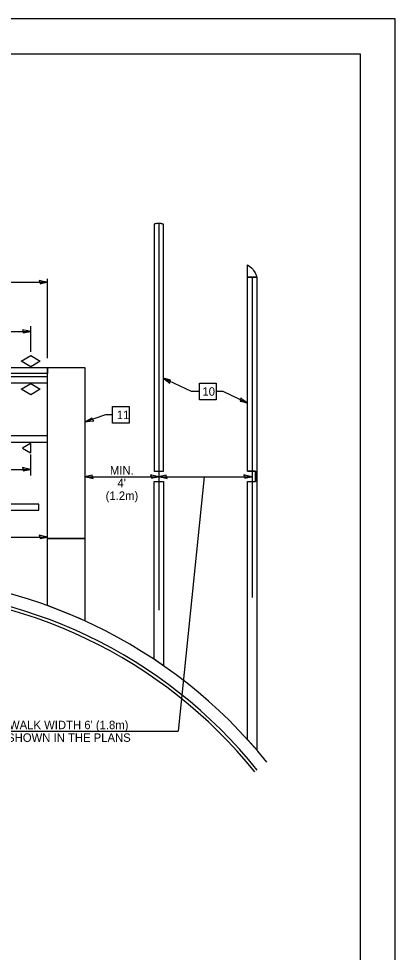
# Model space of a CAD drawing. Extents: x 100068 to 100255, y 99000 to 99022.
# Drawn here: x 100147.65 to 100153, y 99008.73 to 99022 of the extents above; entities that cross this region are included whole.
import ezdxf

# ---------------------------------------------------------------- set-up
doc = ezdxf.new("R2010")
doc.units = 0
for name, color, linetype in [('Design_PR_PMK Solid Line', 7, 'Continuous'), ('Design_PR_PMK Symbols', 7, 'Continuous'), ('Design_PR_Reflective Markers', 7, 'Continuous'), ('Design_PR_Roadway Dimensions', 7, 'Continuous'), ('Design_PR_Roadway Notes', 7, 'Continuous'), ('Sheets_50 Reference Boundary', 7, 'Continuous'), ('Sheets_General Details', 7, 'Continuous'), ('Sheets_Printer Plotting Border', 7, 'Continuous'), ('Topo_EOP', 7, 'Continuous')]:
    doc.layers.add(name, color=color, linetype=linetype)

msp = doc.modelspace()

# ---------------------------------------------------------------- linework, layer by layer
at = {"layer": 'Design_PR_PMK Solid Line'}
for p, q in [((100151.032, 99018.325), (100150.899, 99018.325)), ((100150.899, 99015.569), (100151.011, 99015.569)), ((100151.011, 99015.569), (100151.011, 99015.422)), ((100150.899, 99015.422), (100151.011, 99015.422))]:
    msp.add_line(p, q, dxfattribs=at)
at = {"layer": 'Design_PR_PMK Symbols'}
for points in [[(100149.706, 99015.569), (100149.706, 99019.077), (100149.697, 99019.08), (100149.688, 99019.083), (100149.68, 99019.084), (100149.673, 99019.086), (100149.666, 99019.087), (100149.66, 99019.088), (100149.651, 99019.089), (100149.645, 99019.089), (100149.636, 99019.089), (100149.628, 99019.089), (100149.62, 99019.088), (100149.613, 99019.087), (100149.606, 99019.086), (100149.598, 99019.085), (100149.591, 99019.083), (100149.585, 99019.082), (100149.58, 99019.08), (100149.575, 99019.078), (100149.573, 99019.077), (100149.573, 99015.569)], [(100150.899, 99018.325), (100150.899, 99018.502), (100150.916, 99018.491), (100150.934, 99018.478), (100150.955, 99018.46), (100150.974, 99018.439), (100150.987, 99018.422), (100151.008, 99018.388), (100151.02, 99018.364), (100151.026, 99018.346), (100151.029, 99018.336), (100151.032, 99018.325)], [(100150.899, 99011.754), (100150.899, 99015.422), (100151.011, 99015.422), (100151.011, 99015.569), (100150.899, 99015.569), (100150.899, 99018.325), (100151.032, 99018.325), (100151.032, 99011.604)], [(100147.686, 99017.131), (100147.819, 99017.21), (100147.952, 99017.131), (100147.82, 99017.052)], [(100144.563, 99016.955), (100144.515, 99017.043), (100148.058, 99017.043), (100148.058, 99016.955)], [(100148.058, 99014.611), (100148.058, 99017.043), (100148.589, 99017.043), (100148.589, 99015.569), (100148.589, 99015.569), (100148.589, 99015.422), (100148.589, 99015.422), (100148.589, 99014.611)], [(100141.18, 99016.822), (100148.058, 99016.822), (100148.058, 99016.91), (100141.18, 99016.91)], [(100147.819, 99016.812), (100147.952, 99016.733), (100147.82, 99016.654), (100147.686, 99016.733)], [(100142.541, 99015.982), (100148.058, 99015.982), (100148.058, 99016.07), (100142.541, 99016.07)], [(100149.573, 99015.422), (100149.705, 99015.422), (100149.705, 99012.802), (100149.573, 99012.893)], [(100147.362, 99015.011), (100147.937, 99015.011), (100147.937, 99015.099), (100147.362, 99015.099)], [(100148.058, 99014.611), (100148.589, 99014.611), (100148.589, 99013.439), (100148.358, 99013.538), (100148.058, 99013.656)]]:
    msp.add_lwpolyline(points, close=True, dxfattribs=at)
at = {"layer": 'Design_PR_Reflective Markers'}
for p, q in [((100147.817, 99015.959), (100147.704, 99015.893)), ((100147.704, 99015.893), (100147.817, 99015.828)), ((100147.817, 99015.959), (100147.817, 99015.828))]:
    msp.add_line(p, q, dxfattribs=at)
at = {"layer": 'Design_PR_Roadway Notes'}
for p, q in [((100149.639, 99019.077), (100149.639, 99013.594)), ((100146.542, 99018.253), (100148.058, 99018.253)), ((100148.058, 99017.172), (100148.058, 99018.301)), ((100150.966, 99018.325), (100150.966, 99015.485)), ((100147.819, 99017.265), (100147.819, 99017.628)), ((100145.246, 99017.554), (100147.819, 99017.554)), ((100150.102, 99016.7), (100149.702, 99016.89)), ((100150.217, 99016.7), (100150.102, 99016.7)), ((100150.553, 99016.7), (100150.455, 99016.7)), ((100150.899, 99016.536), (100150.553, 99016.7)), ((100148.884, 99016.368), (100148.594, 99016.268)), ((100148.981, 99016.368), (100148.884, 99016.368)), ((100147.819, 99015.504), (100147.819, 99015.805)), ((100145.246, 99015.593), (100147.819, 99015.593)), ((100148.589, 99015.489), (100149.639, 99015.489)), ((100149.639, 99015.489), (100150.966, 99015.489)), ((100150.286, 99015.489), (100149.916, 99011.87)), ((100150.966, 99015.485), (100150.966, 99013.771)), ((100142.541, 99014.631), (100148.058, 99014.631)), ((100146.94, 99011.87), (100149.916, 99011.87))]:
    msp.add_line(p, q, dxfattribs=at)
for points in [[(100147.939, 99018.278), (100147.949, 99018.255), (100147.953, 99018.233), (100147.999, 99018.243), (100148.058, 99018.253), (100147.995, 99018.265)], [(100147.701, 99017.579), (100147.71, 99017.556), (100147.714, 99017.534), (100147.76, 99017.544), (100147.819, 99017.554), (100147.756, 99017.566)], [(100149.798, 99016.817), (100149.799, 99016.841), (100149.805, 99016.863), (100149.76, 99016.874), (100149.702, 99016.89), (100149.754, 99016.852)], [(100150.217, 99016.581), (100150.217, 99016.819), (100150.455, 99016.819), (100150.455, 99016.581)], [(100150.803, 99016.609), (100150.802, 99016.585), (100150.796, 99016.563), (100150.841, 99016.552), (100150.899, 99016.536), (100150.847, 99016.574)], [(100148.981, 99016.249), (100148.981, 99016.487), (100149.218, 99016.487), (100149.218, 99016.249)], [(100148.715, 99016.283), (100148.698, 99016.301), (100148.687, 99016.321), (100148.647, 99016.297), (100148.594, 99016.268), (100148.658, 99016.277)], [(100147.701, 99015.618), (100147.71, 99015.595), (100147.714, 99015.573), (100147.76, 99015.583), (100147.819, 99015.593), (100147.756, 99015.604)], [(100148.707, 99015.464), (100148.698, 99015.487), (100148.694, 99015.509), (100148.648, 99015.499), (100148.589, 99015.489), (100148.652, 99015.478)], [(100149.52, 99015.514), (100149.53, 99015.491), (100149.534, 99015.469), (100149.58, 99015.479), (100149.639, 99015.489), (100149.576, 99015.501)], [(100149.758, 99015.464), (100149.748, 99015.487), (100149.744, 99015.509), (100149.698, 99015.499), (100149.639, 99015.489), (100149.702, 99015.478)], [(100150.847, 99015.514), (100150.857, 99015.491), (100150.86, 99015.469), (100150.906, 99015.479), (100150.966, 99015.489), (100150.902, 99015.501)], [(100147.939, 99014.656), (100147.949, 99014.633), (100147.953, 99014.611), (100147.999, 99014.62), (100148.058, 99014.631), (100147.995, 99014.642)]]:
    msp.add_lwpolyline(points, close=True, dxfattribs=at)
at = {"layer": 'Sheets_50 Reference Boundary'}
msp.add_lwpolyline([(100121, 99021.5), (100152.5, 99021.5), (100152.5, 99001.5), (100121, 99001.5)], close=True, dxfattribs=at)
at = {"layer": 'Sheets_General Details'}
for p, q in [((100153, 99022), (100119, 99022)), ((100153, 99000), (100153, 99022))]:
    msp.add_line(p, q, dxfattribs=at)
msp.add_lwpolyline([(100121, 99021.5), (100152.5, 99021.5), (100152.5, 99000.5), (100121, 99000.5)], close=True, dxfattribs=at)
at = {"layer": 'Sheets_Printer Plotting Border'}
msp.add_lwpolyline([(100119, 99000), (100153, 99000), (100153, 99022), (100119, 99022)], close=True, dxfattribs=at)
at = {"layer": 'Topo_EOP'}
for radius in [7.125, 6.948, 6.904]:
    msp.add_arc((100145.631, 99006.957), radius, 38.8918, 90, dxfattribs=at)

# ---------------------------------------------------------------- texts
at = {"layer": 'Design_PR_Roadway Dimensions'}
for s, p in [('MIN.', (100148.945, 99015.519)), ("4'", (100149.051, 99015.339)), ('(1.2m)', (100148.884, 99015.159)), ("CROSSWALK WIDTH 6' (1.8m)", (100146.94, 99011.9)), ('OR AS SHOWN IN THE PLANS', (100146.94, 99011.72))]:
    msp.add_text(s, height=0.12, dxfattribs=at).set_placement(p)
at = {"layer": 'Design_PR_Roadway Notes'}
for s, p in [('10', (100150.259, 99016.64)), ('11', (100149.042, 99016.308))]:
    msp.add_text(s, height=0.12, dxfattribs=at).set_placement(p)

doc.saveas('drawing.dxf')
